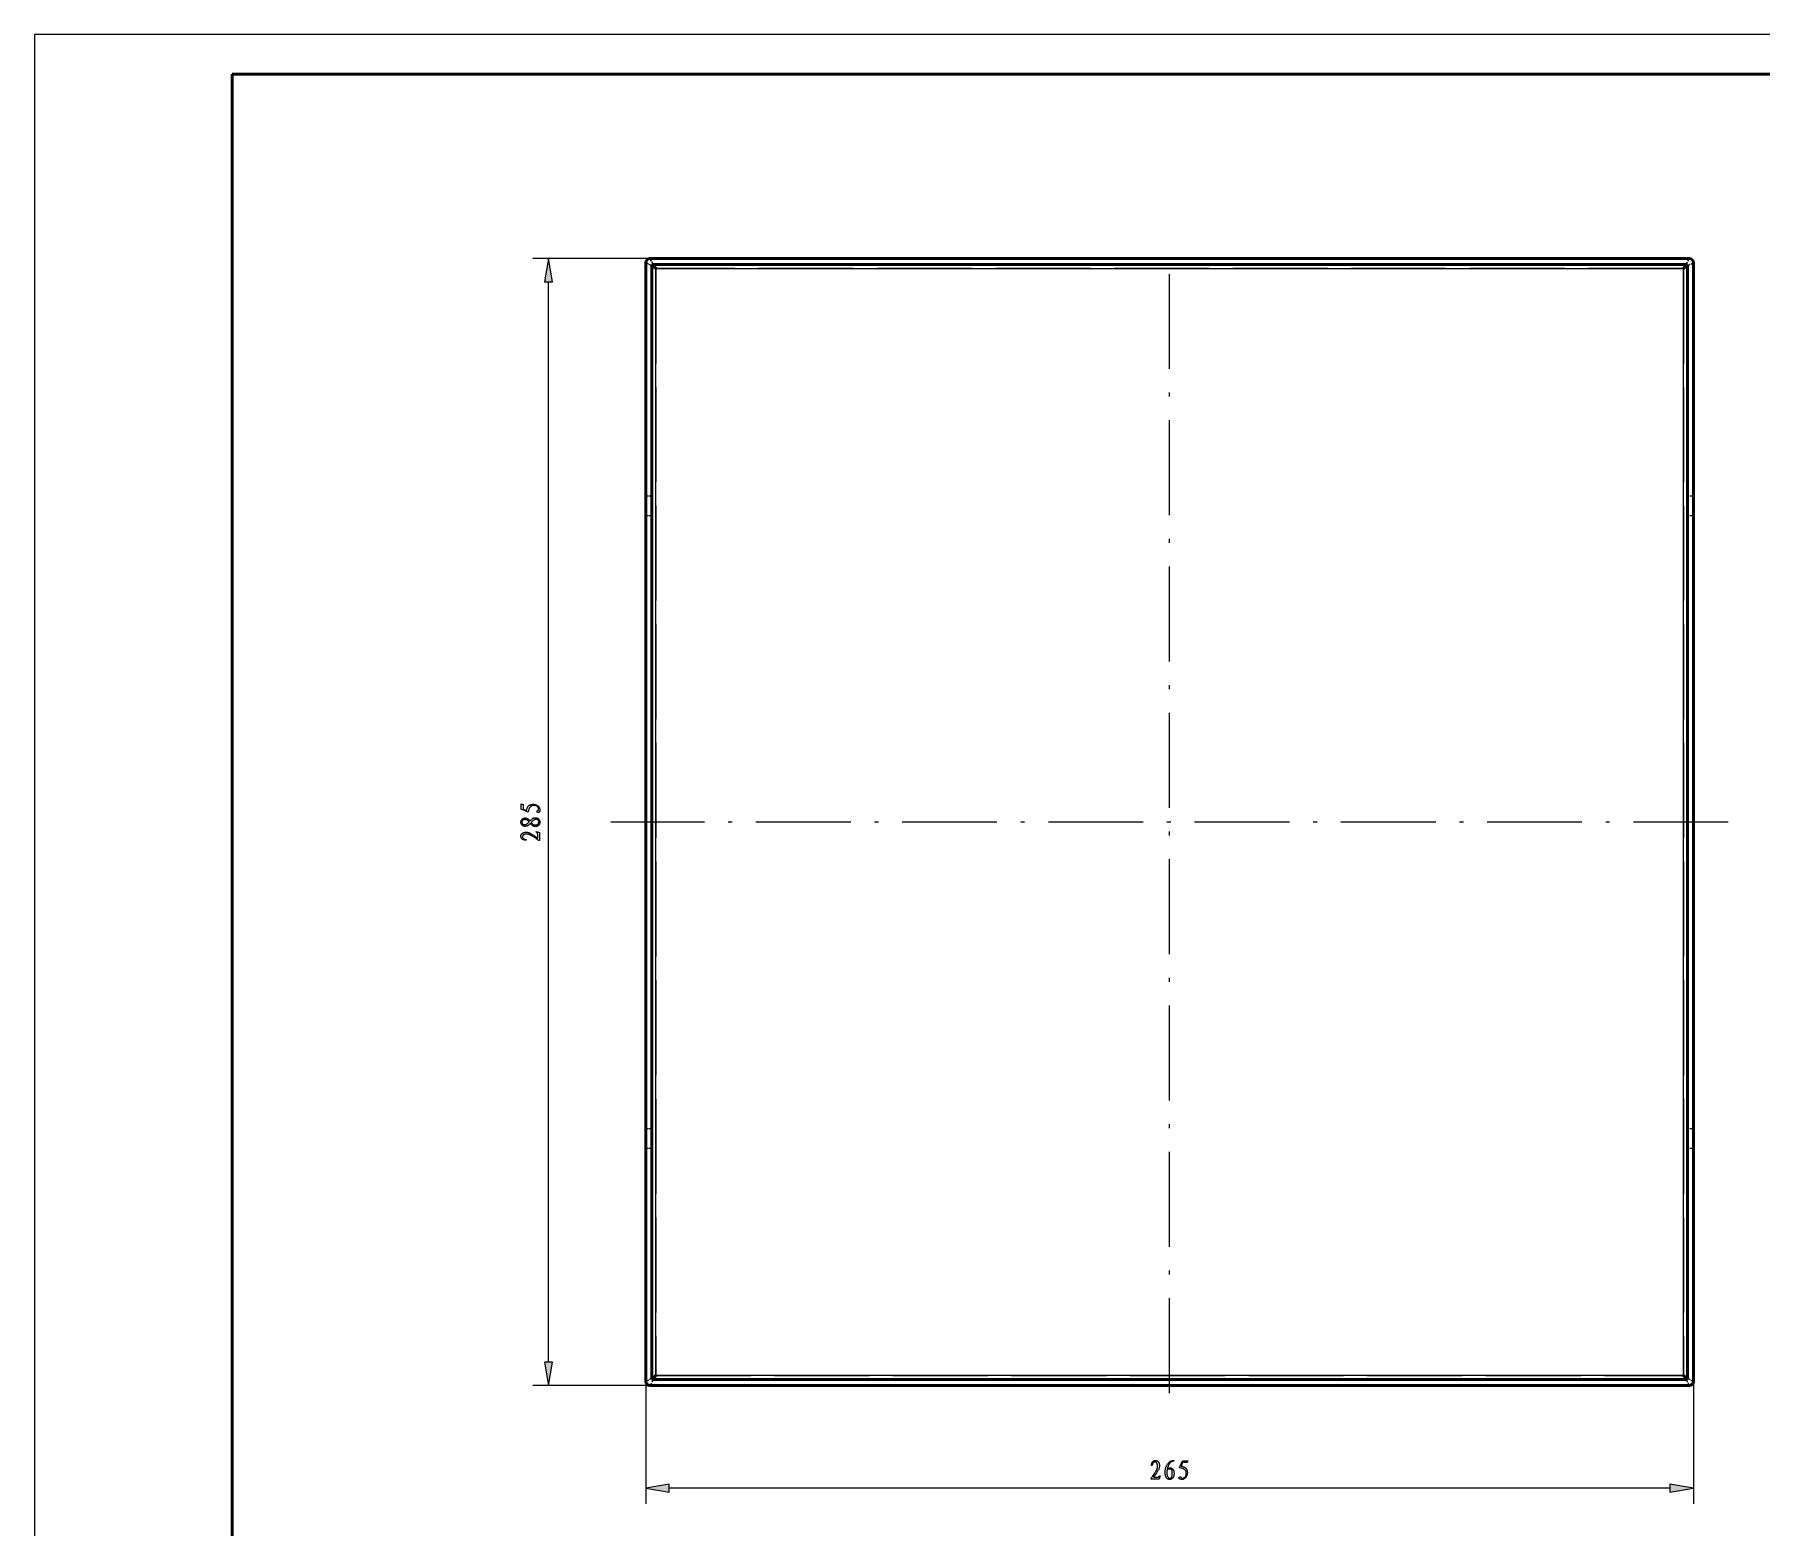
# Model space of a CAD drawing. Extents: x 0 to 420, y 0 to 297.
# Drawn here: x 0 to 218.5, y 108.2 to 297 of the extents above; entities that cross this region are included whole.
import ezdxf

# ---------------------------------------------------------------- set-up
doc = ezdxf.new("R2010")
doc.units = 0
doc.linetypes.add('DASHDOT', pattern=[18.5, 12, -3, 0.5, -3])
doc.linetypes.add('DASHED', pattern=[15, 12, -3])

msp = doc.modelspace()

# ---------------------------------------------------------------- linework, layer by layer
at = {"color": 7, "lineweight": 25}
for p, q in [((420, 297), (0, 297)), ((0, 297), (0, 0)), ((78.59, 267.42), (208.59, 267.42)), ((78.59, 127.42), (78.59, 267.42)), ((208.59, 127.42), (208.59, 267.42)), ((208.59, 127.42), (78.59, 127.42))]:
    msp.add_line(p, q, dxfattribs=at)
at = {"color": 7, "lineweight": 50}
for p, q in [((415, 292), (25, 292)), ((25, 292), (25, 5)), ((77.34, 267.74), (77.34, 127.09)), ((78.09, 267.74), (78.09, 127.09)), ((208.91, 268.67), (78.26, 268.67)), ((208.91, 267.92), (78.26, 267.92)), ((209.09, 267.74), (209.09, 127.09)), ((209.84, 267.74), (209.84, 127.09)), ((78.26, 126.92), (208.91, 126.92)), ((78.26, 126.17), (208.91, 126.17))]:
    msp.add_line(p, q, dxfattribs=at)
at = {"color": 14, "linetype": 'DASHDOT', "lineweight": 25}
for p, q in [((143.59, 125.22), (143.59, 269.62)), ((214.25, 197.42), (72.92, 197.42))]:
    msp.add_line(p, q, dxfattribs=at)
at = {"color": 5, "lineweight": 25, "ltscale": 0.381159}
for p, q in [((78.26, 268.67), (63.02, 268.67)), ((78.26, 126.17), (63.02, 126.17))]:
    msp.add_line(p, q, dxfattribs=at)
at = {"color": 7, "lineweight": 50, "ltscale": 0.01067}
for p, q in [((77.34, 267.74), (77.34, 268.17)), ((209.84, 267.74), (209.84, 268.17))]:
    msp.add_line(p, q, dxfattribs=at)
at = {"color": 7, "linetype": 'DASHED', "lineweight": 25, "ltscale": 0.036443}
for p, q in [((78.59, 267.42), (77.34, 268.17)), ((78.59, 267.42), (77.84, 268.67)), ((208.59, 267.42), (209.34, 268.67)), ((208.59, 267.42), (209.84, 268.17)), ((78.59, 127.42), (77.34, 126.67)), ((78.59, 127.42), (77.84, 126.17)), ((208.59, 127.42), (209.84, 126.67)), ((208.59, 127.42), (209.34, 126.17))]:
    msp.add_line(p, q, dxfattribs=at)
at = {"color": 7, "lineweight": 50, "ltscale": 0.010669}
for p, q in [((78.26, 268.67), (77.84, 268.67)), ((209.34, 268.67), (208.91, 268.67)), ((77.34, 127.09), (77.34, 126.67)), ((209.84, 127.09), (209.84, 126.67)), ((78.26, 126.17), (77.84, 126.17)), ((209.34, 126.17), (208.91, 126.17))]:
    msp.add_line(p, q, dxfattribs=at)
at = {"color": 7, "lineweight": 50, "ltscale": 0.00442}
for p, q in [((78.09, 267.74), (78.09, 267.92)), ((209.09, 267.74), (209.09, 267.92))]:
    msp.add_line(p, q, dxfattribs=at)
at = {"color": 7, "lineweight": 50, "ltscale": 0.017678}
for p, q in [((78.59, 267.42), (78.09, 267.92)), ((208.59, 267.42), (209.09, 267.92)), ((78.59, 127.42), (78.09, 126.92)), ((208.59, 127.42), (209.09, 126.92))]:
    msp.add_line(p, q, dxfattribs=at)
at = {"color": 7, "lineweight": 50, "ltscale": 0.004419}
for p, q in [((78.26, 267.92), (78.09, 267.92)), ((209.09, 267.92), (208.91, 267.92)), ((78.09, 127.09), (78.09, 126.92)), ((78.26, 126.92), (78.09, 126.92)), ((209.09, 126.92), (208.91, 126.92)), ((209.09, 127.09), (209.09, 126.92))]:
    msp.add_line(p, q, dxfattribs=at)
at = {"color": 7, "linetype": 'DASHED', "lineweight": 25}
for p, q in [((208.59, 267.42), (78.59, 267.42)), ((78.59, 267.42), (78.59, 127.42)), ((208.59, 267.42), (208.59, 127.42)), ((78.59, 127.42), (208.59, 127.42))]:
    msp.add_line(p, q, dxfattribs=at)
at = {"color": 5, "lineweight": 25}
for p, q in [((65.02, 129.12), (65.02, 265.71)), ((206.88, 113.19), (80.29, 113.19))]:
    msp.add_line(p, q, dxfattribs=at)
at = {"color": 7, "linetype": 'DASHED', "lineweight": 25, "ltscale": 0.01875}
for p, q in [((77.34, 238.67), (78.09, 238.67)), ((209.09, 238.67), (209.84, 238.67)), ((77.34, 236.17), (78.09, 236.17)), ((209.09, 236.17), (209.84, 236.17)), ((77.34, 158.67), (78.09, 158.67)), ((209.09, 158.67), (209.84, 158.67)), ((77.34, 156.17), (78.09, 156.17)), ((209.09, 156.17), (209.84, 156.17))]:
    msp.add_line(p, q, dxfattribs=at)
at = {"color": 5, "lineweight": 25, "ltscale": 0.397602}
for p, q in [((77.34, 127.09), (77.34, 111.19)), ((209.84, 127.09), (209.84, 111.19))]:
    msp.add_line(p, q, dxfattribs=at)
at = {"color": 5, "lineweight": 25}
for points in [[(65.54, 265.71), (65.02, 268.67), (64.5, 265.71)], [(63.16, 199.52), (63.1, 199.52), (63.05, 199.52), (62.99, 199.5), (62.94, 199.49), (62.89, 199.47), (62.85, 199.45), (62.8, 199.42), (62.76, 199.39), (62.72, 199.36), (62.68, 199.32), (62.64, 199.27), (62.61, 199.23), (62.58, 199.17), (62.55, 199.12), (62.53, 199.06), (62.51, 198.99), (62.49, 198.92), (62.48, 198.84), (62.47, 198.76), (62.46, 198.68), (61.57, 199.03), (61.57, 199.71), (61.79, 199.62), (61.79, 199.06), (62.24, 198.88), (62.26, 198.96), (62.27, 199.03), (62.29, 199.09), (62.31, 199.16), (62.34, 199.22), (62.36, 199.27), (62.39, 199.33), (62.42, 199.38), (62.46, 199.42), (62.49, 199.46), (62.53, 199.5), (62.57, 199.53), (62.62, 199.56), (62.67, 199.59), (62.73, 199.61), (62.78, 199.63), (62.85, 199.64), (62.91, 199.65), (62.98, 199.66), (63.05, 199.66), (63.13, 199.66), (63.2, 199.65), (63.27, 199.64), (63.33, 199.63), (63.39, 199.61), (63.45, 199.59), (63.51, 199.56), (63.56, 199.53), (63.61, 199.5), (63.66, 199.46), (63.71, 199.42), (63.75, 199.38), (63.78, 199.34), (63.81, 199.3), (63.84, 199.25), (63.86, 199.21), (63.88, 199.16), (63.89, 199.11), (63.9, 199.07), (63.91, 199.02), (63.91, 198.97), (63.91, 198.93), (63.91, 198.88), (63.91, 198.85), (63.9, 198.81), (63.9, 198.78), (63.89, 198.75), (63.88, 198.73), (63.87, 198.71), (63.86, 198.69), (63.85, 198.67), (63.84, 198.66), (63.82, 198.65), (63.81, 198.64), (63.79, 198.63), (63.78, 198.62), (63.76, 198.61), (63.75, 198.61), (63.73, 198.61), (63.72, 198.61), (63.7, 198.61), (63.69, 198.61), (63.67, 198.61), (63.66, 198.62), (63.65, 198.62), (63.64, 198.63), (63.63, 198.64), (63.62, 198.65), (63.61, 198.66), (63.6, 198.68), (63.59, 198.69), (63.59, 198.7), (63.59, 198.72), (63.58, 198.73), (63.58, 198.74), (63.58, 198.76), (63.58, 198.77), (63.59, 198.79), (63.59, 198.8), (63.59, 198.81), (63.6, 198.83), (63.61, 198.84), (63.62, 198.85), (63.63, 198.86), (63.65, 198.87), (63.67, 198.88), (63.69, 198.89), (63.71, 198.9), (63.73, 198.91), (63.76, 198.92), (63.76, 198.99), (63.75, 199.05), (63.74, 199.11), (63.73, 199.17), (63.72, 199.22), (63.7, 199.26), (63.68, 199.31), (63.66, 199.34), (63.63, 199.37), (63.6, 199.4), (63.57, 199.42), (63.53, 199.44), (63.49, 199.46), (63.45, 199.48), (63.41, 199.49), (63.37, 199.5), (63.32, 199.51), (63.27, 199.52), (63.21, 199.52)], [(62.66, 197.54), (62.73, 197.6), (62.79, 197.66), (62.84, 197.71), (62.89, 197.76), (62.93, 197.8), (62.97, 197.83), (63.01, 197.86), (63.04, 197.89), (63.07, 197.9), (63.09, 197.92), (63.11, 197.93), (63.13, 197.93), (63.16, 197.94), (63.18, 197.95), (63.21, 197.95), (63.25, 197.96), (63.28, 197.96), (63.32, 197.96), (63.36, 197.96), (63.4, 197.96), (63.45, 197.96), (63.49, 197.96), (63.53, 197.95), (63.57, 197.94), (63.6, 197.92), (63.64, 197.9), (63.68, 197.88), (63.71, 197.86), (63.74, 197.83), (63.77, 197.79), (63.8, 197.76), (63.83, 197.72), (63.85, 197.68), (63.87, 197.65), (63.88, 197.6), (63.9, 197.56), (63.91, 197.52), (63.92, 197.47), (63.92, 197.43), (63.92, 197.38), (63.92, 197.33), (63.92, 197.28), (63.91, 197.24), (63.89, 197.2), (63.88, 197.16), (63.86, 197.12), (63.84, 197.08), (63.81, 197.05), (63.78, 197.02), (63.75, 196.99), (63.72, 196.96), (63.68, 196.94), (63.65, 196.91), (63.61, 196.9), (63.58, 196.88), (63.54, 196.87), (63.51, 196.86), (63.47, 196.85), (63.44, 196.85), (63.4, 196.84), (63.37, 196.84), (63.33, 196.85), (63.3, 196.85), (63.26, 196.86), (63.23, 196.86), (63.2, 196.87), (63.16, 196.88), (63.13, 196.89), (63.1, 196.9), (63.07, 196.92), (63.04, 196.94), (63, 196.96), (62.97, 196.98), (62.94, 197.01), (62.91, 197.04), (62.87, 197.07), (62.84, 197.11), (62.8, 197.15), (62.77, 197.19), (62.73, 197.24), (62.67, 197.19), (62.62, 197.14), (62.57, 197.1), (62.53, 197.07), (62.48, 197.03), (62.45, 197), (62.42, 196.98), (62.39, 196.96), (62.36, 196.94), (62.34, 196.93), (62.32, 196.92), (62.3, 196.91), (62.28, 196.9), (62.25, 196.89), (62.22, 196.88), (62.19, 196.88), (62.16, 196.88), (62.12, 196.87), (62.08, 196.87), (62.04, 196.87), (62, 196.87), (61.96, 196.88), (61.92, 196.88), (61.89, 196.89), (61.85, 196.91), (61.82, 196.92), (61.79, 196.94), (61.76, 196.96), (61.73, 196.98), (61.7, 197.01), (61.68, 197.04), (61.65, 197.06), (61.63, 197.09), (61.61, 197.12), (61.6, 197.14), (61.58, 197.17), (61.57, 197.2), (61.56, 197.23), (61.55, 197.25), (61.54, 197.28), (61.54, 197.31), (61.53, 197.33), (61.53, 197.36), (61.53, 197.39), (61.53, 197.41), (61.53, 197.44), (61.53, 197.46), (61.53, 197.48), (61.53, 197.51), (61.54, 197.53), (61.54, 197.55), (61.55, 197.57), (61.56, 197.6), (61.57, 197.62), (61.59, 197.65), (61.61, 197.67), (61.63, 197.7), (61.65, 197.73), (61.67, 197.76), (61.7, 197.79), (61.73, 197.82), (61.76, 197.84), (61.79, 197.86), (61.82, 197.88), (61.85, 197.9), (61.89, 197.91), (61.92, 197.92), (61.96, 197.93), (61.99, 197.94), (62.03, 197.94), (62.06, 197.94), (62.1, 197.93), (62.13, 197.93), (62.17, 197.93), (62.2, 197.92), (62.23, 197.91), (62.26, 197.9), (62.29, 197.89), (62.32, 197.88), (62.34, 197.87), (62.37, 197.85), (62.4, 197.83), (62.43, 197.81), (62.46, 197.78), (62.49, 197.75), (62.52, 197.72), (62.55, 197.68), (62.59, 197.64), (62.63, 197.59)], [(62.57, 197.45), (62.53, 197.49), (62.49, 197.53), (62.45, 197.56), (62.42, 197.59), (62.39, 197.62), (62.36, 197.64), (62.33, 197.66), (62.31, 197.68), (62.28, 197.69), (62.26, 197.7), (62.24, 197.7), (62.22, 197.71), (62.2, 197.72), (62.17, 197.72), (62.15, 197.72), (62.12, 197.73), (62.1, 197.73), (62.07, 197.73), (62.04, 197.73), (62.01, 197.73), (61.99, 197.73), (61.96, 197.73), (61.93, 197.72), (61.9, 197.72), (61.88, 197.71), (61.85, 197.7), (61.83, 197.69), (61.8, 197.68), (61.78, 197.66), (61.76, 197.64), (61.73, 197.63), (61.71, 197.61), (61.7, 197.59), (61.68, 197.56), (61.67, 197.54), (61.66, 197.52), (61.65, 197.5), (61.64, 197.47), (61.64, 197.44), (61.64, 197.42), (61.64, 197.39), (61.64, 197.36), (61.65, 197.34), (61.65, 197.32), (61.66, 197.29), (61.67, 197.27), (61.69, 197.25), (61.7, 197.23), (61.72, 197.21), (61.73, 197.19), (61.75, 197.17), (61.77, 197.15), (61.8, 197.14), (61.82, 197.12), (61.84, 197.11), (61.87, 197.11), (61.9, 197.1), (61.92, 197.09), (61.95, 197.09), (61.98, 197.09), (62.01, 197.09), (62.04, 197.09), (62.07, 197.1), (62.1, 197.1), (62.12, 197.11), (62.15, 197.12), (62.18, 197.13), (62.2, 197.14), (62.23, 197.15), (62.25, 197.16), (62.28, 197.18), (62.31, 197.2), (62.33, 197.22), (62.36, 197.25), (62.39, 197.27), (62.43, 197.3), (62.46, 197.33), (62.49, 197.37), (62.53, 197.41)], [(62.83, 197.35), (62.87, 197.31), (62.91, 197.26), (62.95, 197.23), (62.98, 197.2), (63.01, 197.17), (63.04, 197.14), (63.07, 197.12), (63.09, 197.1), (63.11, 197.09), (63.13, 197.08), (63.15, 197.08), (63.16, 197.07), (63.19, 197.07), (63.21, 197.06), (63.23, 197.06), (63.25, 197.05), (63.28, 197.05), (63.31, 197.05), (63.34, 197.05), (63.37, 197.05), (63.4, 197.05), (63.43, 197.05), (63.46, 197.06), (63.49, 197.06), (63.52, 197.07), (63.55, 197.08), (63.58, 197.1), (63.6, 197.11), (63.63, 197.13), (63.66, 197.14), (63.68, 197.16), (63.7, 197.19), (63.72, 197.21), (63.74, 197.23), (63.75, 197.26), (63.76, 197.28), (63.77, 197.31), (63.78, 197.34), (63.78, 197.37), (63.79, 197.4), (63.78, 197.44), (63.78, 197.47), (63.78, 197.5), (63.77, 197.52), (63.76, 197.55), (63.76, 197.58), (63.75, 197.6), (63.73, 197.62), (63.72, 197.64), (63.7, 197.66), (63.69, 197.68), (63.67, 197.7), (63.65, 197.71), (63.63, 197.73), (63.6, 197.74), (63.58, 197.74), (63.55, 197.75), (63.52, 197.76), (63.49, 197.76), (63.46, 197.76), (63.43, 197.76), (63.4, 197.76), (63.37, 197.75), (63.34, 197.74), (63.31, 197.74), (63.28, 197.73), (63.25, 197.71), (63.22, 197.7), (63.19, 197.68), (63.16, 197.66), (63.13, 197.64), (63.1, 197.62), (63.07, 197.6), (63.04, 197.57), (63.01, 197.54), (62.97, 197.5), (62.94, 197.47), (62.9, 197.43), (62.87, 197.39)], [(63.65, 195.37), (63.65, 195.9), (63.64, 195.93), (63.63, 195.95), (63.62, 195.98), (63.6, 196.01), (63.59, 196.03), (63.57, 196.05), (63.54, 196.08), (63.52, 196.1), (63.49, 196.12), (63.46, 196.15), (63.46, 196.23), (63.87, 196.09), (63.87, 195.07), (63.79, 195.07), (63.63, 195.18), (63.49, 195.28), (63.36, 195.37), (63.24, 195.45), (63.13, 195.53), (63.03, 195.59), (62.94, 195.65), (62.87, 195.7), (62.8, 195.73), (62.75, 195.76), (62.7, 195.79), (62.65, 195.81), (62.6, 195.83), (62.55, 195.84), (62.5, 195.86), (62.45, 195.87), (62.41, 195.88), (62.36, 195.88), (62.31, 195.89), (62.26, 195.89), (62.21, 195.89), (62.17, 195.88), (62.13, 195.88), (62.08, 195.88), (62.04, 195.87), (62.01, 195.86), (61.97, 195.85), (61.93, 195.84), (61.9, 195.83), (61.87, 195.82), (61.84, 195.8), (61.82, 195.79), (61.79, 195.77), (61.77, 195.75), (61.76, 195.72), (61.74, 195.7), (61.73, 195.67), (61.73, 195.64), (61.72, 195.61), (61.72, 195.57), (61.72, 195.54), (61.73, 195.5), (61.73, 195.47), (61.74, 195.45), (61.76, 195.42), (61.77, 195.39), (61.79, 195.37), (61.81, 195.35), (61.83, 195.33), (61.86, 195.31), (61.89, 195.3), (61.91, 195.28), (61.94, 195.27), (61.97, 195.26), (62, 195.24), (62.04, 195.23), (62.07, 195.22), (62.1, 195.22), (62.14, 195.21), (62.17, 195.2), (62.17, 195.12), (62.1, 195.13), (62.03, 195.14), (61.97, 195.15), (61.91, 195.16), (61.86, 195.18), (61.81, 195.19), (61.77, 195.21), (61.73, 195.23), (61.7, 195.25), (61.67, 195.27), (61.65, 195.29), (61.63, 195.32), (61.61, 195.34), (61.6, 195.36), (61.58, 195.39), (61.57, 195.41), (61.56, 195.43), (61.55, 195.46), (61.54, 195.48), (61.54, 195.51), (61.53, 195.54), (61.53, 195.56), (61.53, 195.59), (61.53, 195.61), (61.53, 195.64), (61.53, 195.66), (61.53, 195.69), (61.53, 195.71), (61.53, 195.74), (61.54, 195.76), (61.54, 195.79), (61.55, 195.81), (61.56, 195.84), (61.58, 195.86), (61.59, 195.89), (61.61, 195.91), (61.64, 195.94), (61.66, 195.96), (61.69, 195.99), (61.72, 196.01), (61.76, 196.03), (61.79, 196.05), (61.83, 196.07), (61.87, 196.09), (61.92, 196.1), (61.97, 196.11), (62.02, 196.12), (62.07, 196.13), (62.13, 196.13), (62.19, 196.13), (62.25, 196.13), (62.31, 196.13), (62.37, 196.12), (62.43, 196.1), (62.49, 196.08), (62.56, 196.06), (62.62, 196.04), (62.68, 196.01), (62.75, 195.98), (62.81, 195.94), (62.88, 195.9), (62.95, 195.86), (63.03, 195.81), (63.11, 195.76), (63.19, 195.7), (63.27, 195.64), (63.36, 195.58), (63.45, 195.51), (63.55, 195.44)], [(64.5, 129.12), (65.02, 126.17), (65.54, 129.12)], [(141.54, 114.56), (142.07, 114.56), (142.1, 114.57), (142.12, 114.58), (142.15, 114.59), (142.17, 114.6), (142.2, 114.62), (142.22, 114.64), (142.25, 114.67), (142.27, 114.69), (142.29, 114.72), (142.32, 114.75), (142.4, 114.75), (142.26, 114.34), (141.24, 114.34), (141.24, 114.42), (141.35, 114.58), (141.45, 114.72), (141.54, 114.85), (141.62, 114.97), (141.7, 115.08), (141.76, 115.18), (141.82, 115.27), (141.87, 115.34), (141.9, 115.41), (141.93, 115.46), (141.96, 115.51), (141.98, 115.56), (142, 115.61), (142.01, 115.66), (142.03, 115.71), (142.04, 115.75), (142.04, 115.8), (142.05, 115.85), (142.05, 115.9), (142.06, 115.95), (142.06, 115.99), (142.05, 116.04), (142.05, 116.08), (142.05, 116.12), (142.04, 116.16), (142.03, 116.2), (142.02, 116.24), (142.01, 116.27), (142, 116.31), (141.99, 116.34), (141.97, 116.37), (141.96, 116.39), (141.94, 116.41), (141.92, 116.43), (141.89, 116.45), (141.87, 116.46), (141.84, 116.47), (141.81, 116.48), (141.78, 116.49), (141.74, 116.49), (141.71, 116.49), (141.67, 116.48), (141.64, 116.48), (141.61, 116.47), (141.59, 116.45), (141.56, 116.44), (141.54, 116.42), (141.52, 116.4), (141.5, 116.38), (141.48, 116.35), (141.47, 116.32), (141.45, 116.29), (141.44, 116.27), (141.42, 116.23), (141.41, 116.2), (141.4, 116.17), (141.39, 116.14), (141.39, 116.11), (141.38, 116.07), (141.37, 116.04), (141.29, 116.04), (141.3, 116.11), (141.31, 116.18), (141.32, 116.24), (141.33, 116.3), (141.35, 116.35), (141.36, 116.4), (141.38, 116.44), (141.4, 116.48), (141.42, 116.51), (141.44, 116.54), (141.46, 116.56), (141.49, 116.58), (141.51, 116.6), (141.53, 116.61), (141.56, 116.63), (141.58, 116.64), (141.6, 116.65), (141.63, 116.66), (141.65, 116.67), (141.68, 116.67), (141.71, 116.68), (141.73, 116.68), (141.76, 116.68), (141.78, 116.68), (141.81, 116.68), (141.83, 116.68), (141.86, 116.68), (141.88, 116.68), (141.91, 116.68), (141.93, 116.67), (141.96, 116.67), (141.98, 116.66), (142.01, 116.65), (142.03, 116.63), (142.06, 116.62), (142.08, 116.6), (142.11, 116.57), (142.13, 116.55), (142.15, 116.52), (142.18, 116.49), (142.2, 116.45), (142.22, 116.42), (142.24, 116.38), (142.26, 116.33), (142.27, 116.29), (142.28, 116.24), (142.29, 116.19), (142.3, 116.14), (142.3, 116.08), (142.3, 116.02), (142.3, 115.96), (142.29, 115.9), (142.28, 115.84), (142.27, 115.78), (142.25, 115.72), (142.23, 115.65), (142.21, 115.59), (142.18, 115.52), (142.15, 115.46), (142.11, 115.39), (142.07, 115.33), (142.03, 115.26), (141.98, 115.18), (141.93, 115.1), (141.87, 115.02), (141.81, 114.94), (141.75, 114.85), (141.68, 114.75), (141.61, 114.66)], [(144.02, 115.55), (144.05, 115.51), (144.07, 115.47), (144.09, 115.42), (144.1, 115.37), (144.12, 115.32), (144.13, 115.27), (144.14, 115.21), (144.14, 115.16), (144.15, 115.09), (144.15, 115.03), (144.15, 114.97), (144.14, 114.91), (144.13, 114.85), (144.12, 114.79), (144.11, 114.74), (144.1, 114.69), (144.08, 114.64), (144.06, 114.59), (144.03, 114.54), (144, 114.5), (143.97, 114.46), (143.94, 114.42), (143.91, 114.39), (143.87, 114.36), (143.83, 114.34), (143.78, 114.32), (143.74, 114.31), (143.69, 114.29), (143.64, 114.29), (143.58, 114.29), (143.53, 114.29), (143.47, 114.3), (143.42, 114.31), (143.38, 114.33), (143.33, 114.35), (143.29, 114.38), (143.26, 114.41), (143.22, 114.45), (143.19, 114.5), (143.16, 114.55), (143.13, 114.6), (143.1, 114.65), (143.08, 114.71), (143.06, 114.77), (143.05, 114.83), (143.04, 114.9), (143.03, 114.97), (143.02, 115.04), (143.01, 115.11), (143.01, 115.18), (143.01, 115.26), (143.02, 115.33), (143.03, 115.4), (143.03, 115.48), (143.05, 115.55), (143.06, 115.62), (143.08, 115.69), (143.1, 115.76), (143.12, 115.83), (143.15, 115.9), (143.18, 115.97), (143.21, 116.03), (143.24, 116.09), (143.28, 116.15), (143.31, 116.21), (143.35, 116.27), (143.39, 116.32), (143.44, 116.37), (143.48, 116.42), (143.53, 116.46), (143.58, 116.5), (143.63, 116.54), (143.69, 116.57), (143.74, 116.6), (143.8, 116.63), (143.86, 116.65), (143.92, 116.67), (143.99, 116.68), (144.05, 116.69), (144.12, 116.69), (144.12, 116.61), (144.07, 116.6), (144.02, 116.59), (143.97, 116.58), (143.93, 116.57), (143.88, 116.55), (143.84, 116.53), (143.8, 116.51), (143.76, 116.48), (143.72, 116.46), (143.68, 116.43), (143.65, 116.39), (143.62, 116.36), (143.58, 116.32), (143.55, 116.28), (143.53, 116.24), (143.5, 116.2), (143.47, 116.15), (143.45, 116.1), (143.43, 116.05), (143.41, 116), (143.39, 115.95), (143.37, 115.9), (143.36, 115.85), (143.34, 115.81), (143.33, 115.77), (143.32, 115.73), (143.31, 115.69), (143.3, 115.66), (143.29, 115.63), (143.29, 115.6), (143.3, 115.61), (143.32, 115.62), (143.34, 115.63), (143.35, 115.64), (143.37, 115.65), (143.38, 115.66), (143.4, 115.67), (143.42, 115.68), (143.43, 115.69), (143.45, 115.7), (143.47, 115.71), (143.49, 115.72), (143.51, 115.73), (143.53, 115.73), (143.56, 115.74), (143.59, 115.74), (143.62, 115.74), (143.65, 115.75), (143.68, 115.75), (143.72, 115.75), (143.75, 115.75), (143.79, 115.74), (143.82, 115.73), (143.86, 115.72), (143.89, 115.7), (143.92, 115.68), (143.95, 115.65), (143.97, 115.62), (144, 115.59)], [(145.69, 115.05), (145.69, 115.11), (145.68, 115.16), (145.67, 115.22), (145.66, 115.27), (145.64, 115.32), (145.62, 115.36), (145.59, 115.41), (145.56, 115.45), (145.53, 115.49), (145.49, 115.53), (145.44, 115.57), (145.4, 115.6), (145.34, 115.63), (145.29, 115.66), (145.22, 115.68), (145.16, 115.7), (145.09, 115.72), (145.01, 115.73), (144.93, 115.74), (144.85, 115.75), (145.2, 116.64), (145.88, 116.64), (145.79, 116.42), (145.23, 116.42), (145.05, 115.97), (145.12, 115.95), (145.2, 115.94), (145.26, 115.92), (145.33, 115.89), (145.39, 115.87), (145.44, 115.84), (145.5, 115.82), (145.54, 115.78), (145.59, 115.75), (145.63, 115.72), (145.67, 115.68), (145.7, 115.63), (145.73, 115.59), (145.76, 115.54), (145.78, 115.48), (145.8, 115.42), (145.81, 115.36), (145.82, 115.3), (145.83, 115.23), (145.83, 115.15), (145.83, 115.08), (145.82, 115.01), (145.81, 114.94), (145.8, 114.88), (145.78, 114.81), (145.76, 114.75), (145.73, 114.7), (145.7, 114.64), (145.67, 114.59), (145.63, 114.55), (145.59, 114.5), (145.55, 114.46), (145.51, 114.43), (145.47, 114.4), (145.42, 114.37), (145.38, 114.35), (145.33, 114.33), (145.28, 114.31), (145.24, 114.3), (145.19, 114.3), (145.14, 114.3), (145.1, 114.3), (145.05, 114.3), (145.02, 114.3), (144.98, 114.31), (144.95, 114.31), (144.92, 114.32), (144.9, 114.33), (144.88, 114.34), (144.86, 114.35), (144.84, 114.36), (144.83, 114.37), (144.82, 114.39), (144.81, 114.4), (144.8, 114.41), (144.79, 114.43), (144.78, 114.44), (144.78, 114.46), (144.78, 114.48), (144.78, 114.49), (144.78, 114.51), (144.78, 114.52), (144.78, 114.54), (144.79, 114.55), (144.79, 114.56), (144.8, 114.57), (144.81, 114.58), (144.82, 114.59), (144.83, 114.6), (144.85, 114.61), (144.86, 114.61), (144.87, 114.62), (144.89, 114.62), (144.9, 114.63), (144.91, 114.63), (144.93, 114.63), (144.94, 114.63), (144.95, 114.62), (144.97, 114.62), (144.98, 114.61), (145, 114.61), (145.01, 114.6), (145.02, 114.59), (145.03, 114.58), (145.04, 114.56), (145.05, 114.54), (145.06, 114.52), (145.07, 114.5), (145.08, 114.48), (145.09, 114.45), (145.16, 114.45), (145.22, 114.46), (145.28, 114.46), (145.34, 114.48), (145.39, 114.49), (145.43, 114.51), (145.47, 114.53), (145.51, 114.55), (145.54, 114.58), (145.57, 114.61), (145.59, 114.64), (145.61, 114.68), (145.63, 114.71), (145.65, 114.75), (145.66, 114.8), (145.67, 114.84), (145.68, 114.89), (145.69, 114.94), (145.69, 115)], [(80.29, 113.71), (77.34, 113.19), (80.29, 112.67)], [(143.23, 115.09), (143.23, 115.05), (143.24, 115.01), (143.24, 114.96), (143.25, 114.92), (143.26, 114.88), (143.27, 114.84), (143.28, 114.8), (143.29, 114.76), (143.31, 114.72), (143.33, 114.68), (143.35, 114.64), (143.37, 114.6), (143.39, 114.57), (143.41, 114.54), (143.43, 114.52), (143.45, 114.49), (143.47, 114.48), (143.49, 114.46), (143.51, 114.45), (143.53, 114.44), (143.55, 114.43), (143.58, 114.43), (143.6, 114.43), (143.63, 114.43), (143.65, 114.43), (143.68, 114.44), (143.7, 114.45), (143.73, 114.47), (143.76, 114.48), (143.79, 114.51), (143.81, 114.53), (143.84, 114.56), (143.86, 114.61), (143.88, 114.65), (143.89, 114.71), (143.91, 114.77), (143.92, 114.85), (143.92, 114.93), (143.93, 115.01), (143.93, 115.11), (143.93, 115.2), (143.92, 115.28), (143.91, 115.36), (143.89, 115.42), (143.87, 115.48), (143.84, 115.52), (143.81, 115.55), (143.77, 115.58), (143.72, 115.59), (143.68, 115.6), (143.63, 115.6), (143.58, 115.6), (143.54, 115.59), (143.5, 115.59), (143.47, 115.58), (143.43, 115.57), (143.41, 115.57), (143.38, 115.56), (143.36, 115.54), (143.34, 115.53), (143.33, 115.52), (143.31, 115.5), (143.3, 115.49), (143.29, 115.47), (143.28, 115.46), (143.27, 115.45), (143.26, 115.43), (143.25, 115.42), (143.25, 115.4), (143.25, 115.39), (143.24, 115.37), (143.24, 115.35), (143.24, 115.33), (143.24, 115.3), (143.24, 115.28), (143.23, 115.24), (143.23, 115.21), (143.23, 115.17), (143.23, 115.14)], [(206.88, 112.67), (209.84, 113.19), (206.88, 113.71)]]:
    msp.add_lwpolyline(points, close=True, dxfattribs=at)
at = {"color": 7, "lineweight": 25}
for points in [[(78.26, 267.92), (78.3, 267.91), (78.36, 267.86), (78.45, 267.72), (78.59, 267.42)], [(208.91, 267.92), (208.88, 267.91), (208.81, 267.86), (208.72, 267.72), (208.59, 267.42)], [(78.09, 127.09), (78.09, 127.13), (78.14, 127.19), (78.29, 127.28), (78.59, 127.42)], [(78.59, 127.42), (78.46, 127.12), (78.39, 127.02), (78.34, 126.95), (78.31, 126.93), (78.26, 126.92)], [(208.59, 127.42), (208.72, 127.12), (208.78, 127.02), (208.84, 126.95), (208.87, 126.93), (208.91, 126.92)], [(209.09, 127.09), (209.08, 127.13), (209.03, 127.19), (208.89, 127.28), (208.59, 127.42)]]:
    msp.add_lwpolyline(points, dxfattribs=at)
at = {"color": 7, "lineweight": 50}
for centre, start, end in [((77.84, 268.17), 90, 180), ((209.34, 268.17), 0, 90), ((77.84, 126.67), 180, 270), ((209.34, 126.67), 270, 0)]:
    msp.add_arc(centre, 0.5, start, end, dxfattribs=at)
at = {"color": 5, "lineweight": 25}
for points in [[(65.54, 265.71), (65.02, 268.67), (65.54, 265.71), (64.5, 265.71)], [(64.5, 129.12), (65.02, 126.17), (64.5, 129.12), (65.54, 129.12)], [(80.29, 113.71), (77.34, 113.19), (80.29, 113.71), (80.29, 112.67)], [(206.88, 112.67), (209.84, 113.19), (206.88, 112.67), (206.88, 113.71)]]:
    msp.add_solid(points, dxfattribs=at)

doc.saveas('drawing.dxf')
